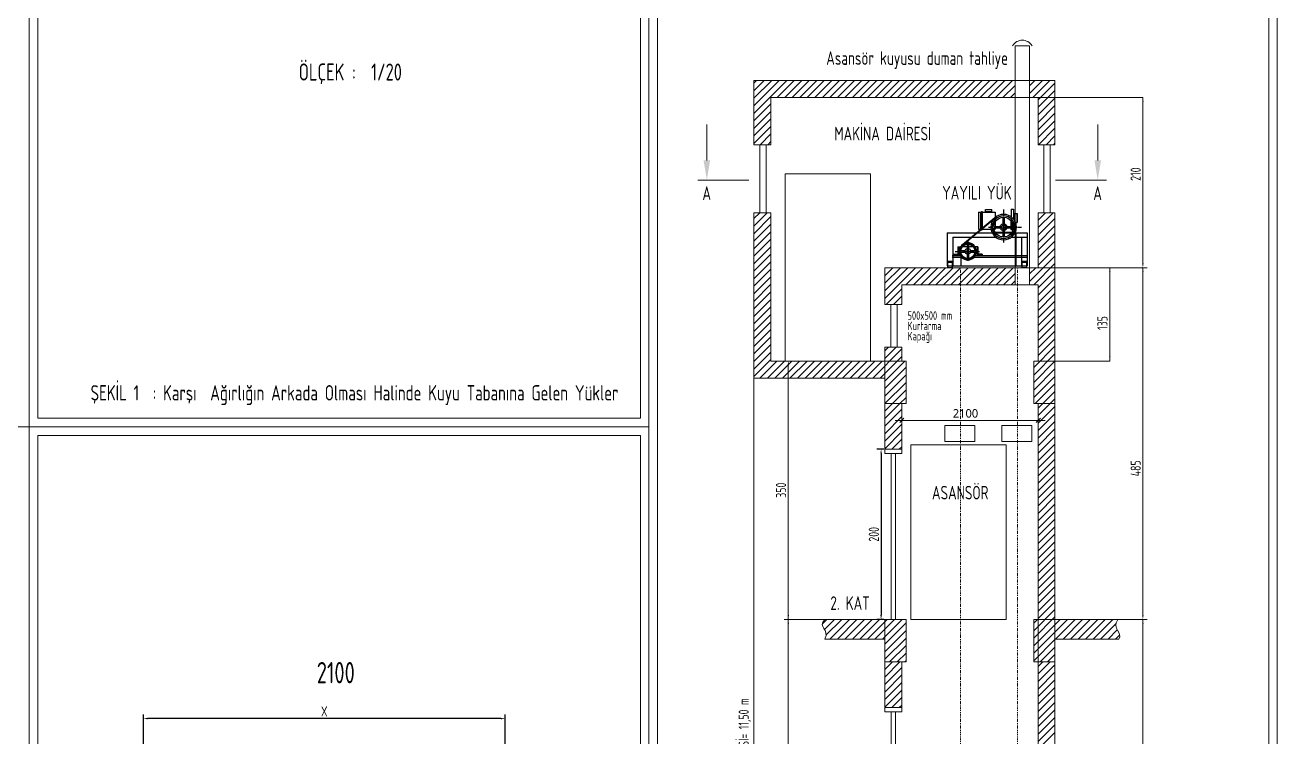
# Model space of a CAD drawing. Extents: x 173271 to 181879, y -242817 to -239967.
# Drawn here: x 178646 to 180112, y -241756 to -240919 of the extents above; entities that cross this region are included whole.
import ezdxf
from ezdxf.enums import TextEntityAlignment as Align

# ---------------------------------------------------------------- set-up
doc = ezdxf.new("R2010")
doc.units = 0
doc.header["$MEASUREMENT"] = 0
doc.linetypes.add('CENTER', pattern=[50.8, 31.75, -6.35, 6.35, -6.35])
doc.linetypes.add('DASHDOT2', pattern=[0.5, 0.25, -0.125, 0, -0.125])
doc.layers.get('0').update_dxf_attribs({"linetype": 'CONTINUOUS'})
doc.layers.get('Defpoints').update_dxf_attribs({"linetype": 'CONTINUOUS'})
for name, color, linetype in [('aks1', 9, 'CENTER'), ('KOLON', 7, 'CONTINUOUS'), ('MIMARI', 1, 'CONTINUOUS'), ('MİMARİKOT', 252, 'CONTINUOUS'), ('SOĞUK SU', 3, 'CONTINUOUS'), ('YAZI', 7, 'CONTINUOUS'), ('YAZI1', 240, 'CONTINUOUS'), ('YZ1TES', 2, 'CONTINUOUS'), ('ıvır zıvır', 225, 'CONTINUOUS')]:
    doc.layers.add(name, color=color, linetype=linetype)
for name, color, linetype, lineweight in [('kaçış', 240, 'CONTINUOUS', 35), ('MİMARİKAPPEN', 4, 'CONTINUOUS', 20), ('MİMARİKOLON', 7, 'CONTINUOUS', 50), ('ölçü dış', 1, 'CONTINUOUS', 20)]:
    doc.layers.add(name, color=color, linetype=linetype, lineweight=lineweight)
doc.styles.add('engiasn', font='isocpeur.ttf', dxfattribs={"width": 0.7, "height": 12})
doc.styles.add('ODA', font='isocpeur.ttf', dxfattribs={"height": 20})
doc.styles.add('style4', font='isocpeur.ttf', dxfattribs={"height": 8})
doc.styles.add('yasko', font='segoeui.ttf')
doc.dimstyles.new('engnasn', dxfattribs={"dimtxt": 12, "dimasz": 5, "dimexe": 5, "dimexo": 2.5, "dimgap": 2.5, "dimtad": 1, "dimdec": 0, "dimdsep": 46, "dimlunit": 6, "dimtxsty": 'engiasn', "dimcen": 0.09, "dimadec": 0, "dimazin": 0, "dimtfac": 1, "dimtdec": 0, "dimtmove": 0, "dimatfit": 3, "dimfxl": 0, "dimtolj": 1, "dimtzin": 0, "dimarcsym": 0})
pattern_1 = [(45, (204175.962, -132698.433), (-4.41941738, 4.41941738), [])]

# ---------------------------------------------------------------- blocks, each defined once
blk = doc.blocks.new('*D5')
at = {"layer": 'Defpoints', "color": 0, "linetype": 'Continuous', "lineweight": 30, "transparency": 16777216}
for p in [(178784.7, -241734.6), (178784.7, -241847.8), (179209.7, -241847)]:
    blk.add_point(p, dxfattribs=at)
at = {"layer": 'YAZI1', "color": 0, "linetype": 'Continuous', "lineweight": -2, "transparency": 16777216}
for p, q in [((178784.7, -241845.3), (178784.7, -241729.6)), ((179204.7, -241734.6), (178789.7, -241734.6)), ((179209.7, -241844.5), (179209.7, -241729.6))]:
    blk.add_line(p, q, dxfattribs=at)
at = {"layer": 'YAZI1', "color": 0, "linetype": 'Continuous', "lineweight": 30, "transparency": 16777216}
for points in [[(178789.7, -241733.7), (178789.7, -241735.4), (178784.7, -241734.6)], [(179204.7, -241733.7), (179204.7, -241735.4), (179209.7, -241734.6)]]:
    blk.add_solid(points, dxfattribs=at)
at = {"layer": 'YAZI1', "color": 0, "linetype": 'Continuous', "lineweight": 15, "transparency": 16777216, "insert": (178997.2, -241726.1), "char_height": 12, "attachment_point": 5, "style": 'engiasn'}
blk.add_mtext('\\A1;X', dxfattribs=at)
blk = doc.blocks.new('ASANSÖRKAİDESİ')
at = {"layer": 'aks1', "color": 1, "ltscale": 0.2}
for p, q in [((32, 81.7), (32, 35.6)), ((53.3, 57), (7, 57)), ((82.2, 38.7), (82.2, 8.4)), ((100, 23), (65.6, 23))]:
    blk.add_line(p, q, dxfattribs=at)
at = {"layer": 'MIMARI'}
for p, q in [((16.5, 76), (13, 76)), ((13, 76), (13, 63.5)), ((13.5, 76), (13.5, 63.5)), ((16.5, 76), (16.5, 65.9)), ((21.5, 82), (18.2, 82)), ((18.2, 82), (18.2, 68.4)), ((21.5, 82), (21.5, 71.5)), ((31, 70.8), (31, 59.7)), ((33, 70.8), (33, 59.7)), ((44, 74), (41.9, 71.9)), ((62, 78), (44, 78)), ((44, 78), (44, 70.2)), ((44.1, 70.1), (89.9, 32.2)), ((57.5, 81.8), (48.5, 81.8)), ((48.5, 78.8), (48.5, 81.8)), ((57.5, 78.8), (48.5, 78.8)), ((51, 78), (51, 78.8)), ((55, 78), (55, 78.8)), ((57.5, 78.8), (57.5, 81.8)), ((62, 79), (62, 53)), ((63, 79), (62, 79)), ((63, 79), (63, 53)), ((64, 78), (63, 78)), ((64, 54), (64, 78)), ((67, 78), (64, 78)), ((67, 78), (67, 54)), ((15.4, 63.5), (13, 63.5)), ((29.3, 58), (18.2, 58)), ((29.3, 56), (18.2, 56)), ((20, 63.9), (20, 53.5)), ((22, 53.5), (20, 53.5)), ((22, 66.6), (22, 53.5)), ((31, 54.3), (31, 43.2)), ((33, 54.3), (33, 43.2)), ((45.8, 58), (34.7, 58)), ((45.8, 56), (34.7, 56)), ((44, 63.9), (44, 54)), ((45.5, 54), (44, 54)), ((47, 66.7), (86, 34.4)), ((62, 54), (49.6, 54)), ((63, 53), (62, 53)), ((67, 54), (63, 54)), ((16, 49), (-1, 49)), ((-1, 49), (-1, 2.5)), ((20.9, 43), (-1, 43)), ((7, 43), (7, 2.5)), ((15, 49), (15, 2.5)), ((31, 50), (20, 50)), ((31, 49), (20.7, 49)), ((44, 50), (33, 50)), ((43.3, 49), (33, 49)), ((103.4, 43), (43.1, 43)), ((111.4, 49), (48, 49)), ((103.4, 43), (103.4, 2.5)), ((111.4, 49), (111.4, 2.5)), ((62.2, 19), (68.2, 19)), ((62.2, 19), (62.2, 17)), ((62.2, 18), (69.2, 18)), ((68.2, 29.5), (73.3, 29.5)), ((68.2, 29.5), (68.2, 19)), ((69.2, 29.5), (69.2, 17)), ((78.3, 24), (72.2, 24)), ((78.3, 22), (72.2, 22)), ((74.6, 29.5), (81.2, 29.5)), ((81.2, 33), (81.2, 26.9)), ((81.2, 29.5), (89.8, 29.5)), ((81.2, 19.1), (81.2, 13.1)), ((83.2, 33), (83.2, 26.9)), ((83.2, 19.1), (83.2, 13.1)), ((92.1, 24), (86.1, 24)), ((92.1, 22), (86.1, 22)), ((96.2, 29.5), (92.3, 29.5)), ((95.2, 29.5), (95.2, 17)), ((102.2, 18), (95.2, 18)), ((96.2, 29.5), (96.2, 19)), ((102.2, 19), (96.2, 19)), ((102.2, 19), (102.2, 17)), ((71, 17), (-1, 17)), ((72.6, 15), (-1, 15)), ((7, 9), (-1, 9)), ((111.4, 2.5), (-1, 2.5)), ((104.2, 15), (91.1, 15)), ((91.9, 17.2), (91.9, 2.4)), ((104.2, 17), (92.6, 17)), ((111.4, 9), (103.4, 9))]:
    blk.add_line(p, q, dxfattribs=at)
for points in [[(6, 8), (0, 8), (0, 0), (6, 0)], [(110.4, 8), (104.4, 8), (104.4, 0), (110.4, 0)]]:
    blk.add_lwpolyline(points, close=True, dxfattribs=at)
for centre, radius in [((32, 57), 17.9), ((32, 57), 15.9), ((32, 57), 2.86), ((82.2, 23), 12), ((82.2, 23), 11), ((82.2, 23), 2)]:
    blk.add_circle(centre, radius, dxfattribs=at)
for centre, radius, start, end in [((32, 57), 13.9, 94.1376, 175.8624), ((32, 57), 13.9, 4.1376, 85.8624), ((32, 57), 13.9, 184.1376, 265.8624), ((32, 57), 4.86, 101.8752, 168.1248), ((32, 57), 4.86, 191.8752, 258.1248), ((32, 57), 4.86, 11.8752, 78.1248), ((32, 57), 4.86, 281.8752, 348.1248), ((32, 57), 13.9, 274.1376, 355.8624), ((82.2, 23), 10, 95.7392, 174.2608), ((82.2, 23), 10, 185.7392, 264.2608), ((82.2, 23), 4, 104.4775, 165.5225), ((82.2, 23), 4, 194.4775, 255.5225), ((82.2, 23), 10, 5.7392, 84.2608), ((82.2, 23), 4, 14.4775, 75.5225), ((82.2, 23), 10, 275.7392, 354.2608), ((82.2, 23), 4, 284.4775, 345.5225)]:
    blk.add_arc(centre, radius, start, end, dxfattribs=at)
blk = doc.blocks.new('*D17')
at = {"layer": 'Defpoints', "color": 0, "linetype": 'Continuous', "lineweight": 30, "transparency": 16777216}
for p in [(179657.2, -241417.9), (179651.5, -241617.9), (179657.2, -241617.9)]:
    blk.add_point(p, dxfattribs=at)
at = {"layer": 'kaçış', "color": 0, "linetype": 'Continuous', "lineweight": -2, "transparency": 16777216}
for p, q in [((179654.7, -241417.9), (179646.5, -241417.9)), ((179651.5, -241422.9), (179651.5, -241612.9)), ((179654.7, -241617.9), (179646.5, -241617.9))]:
    blk.add_line(p, q, dxfattribs=at)
at = {"layer": 'kaçış', "color": 0, "linetype": 'Continuous', "lineweight": 30, "transparency": 16777216}
for points in [[(179650.6, -241422.9), (179652.3, -241422.9), (179651.5, -241417.9)], [(179650.6, -241612.9), (179652.3, -241612.9), (179651.5, -241617.9)]]:
    blk.add_solid(points, dxfattribs=at)
at = {"layer": 'kaçış', "color": 0, "linetype": 'Continuous', "lineweight": 15, "transparency": 16777216, "insert": (179643, -241517.9), "char_height": 12, "attachment_point": 5, "rotation": 90, "style": 'engiasn'}
blk.add_mtext('\\A1;200', dxfattribs=at)
blk = doc.blocks.new('_OBLIQUE')
at = {"linetype": 'ByBlock'}
for p, q in [((-0.5, -0.5), (0.5, 0.5)), ((0, 0), (0, 0))]:
    blk.add_line(p, q, dxfattribs=at)

msp = doc.modelspace()

# ---------------------------------------------------------------- hatches: boundary and pattern name
at = {"layer": 'ıvır zıvır', "lineweight": 15, "ltscale": 2}
h = msp.add_hatch(dxfattribs=at)
h.set_pattern_fill('ANSI31', scale=50, style=0)
h.set_pattern_definition(pattern_1)
h.paths.add_polyline_path([(179522.053, -241314.218), (179522.053, -241139.91), (179502.053, -241139.91), (179502.053, -241334.218), (179655.822, -241334.218), (179655.822, -241314.218)])
h.paths.add_polyline_path([(179522.053, -241004.525), (179808.966, -241004.525), (179808.966, -240984.525), (179502.053, -240984.525), (179502.053, -241059.91), (179522.053, -241059.91)])
h.paths.add_polyline_path([(179836.187, -241059.91), (179855.822, -241059.91), (179855.822, -240984.525), (179825.942, -240984.525), (179825.942, -241004.525), (179836.187, -241004.525)])
h.paths.add_polyline_path([(179836.187, -241204.525), (179825.942, -241204.525), (179825.942, -241224.602), (179836.187, -241224.602), (179836.187, -241314.218), (179855.822, -241314.218), (179855.822, -241139.91), (179836.187, -241139.91)])
h.paths.add_polyline_path([(179808.966, -241224.602), (179808.966, -241204.525), (179744.653, -241204.525), (179744.653, -241224.602)])
h.paths.add_polyline_path([(179744.653, -241224.602), (179744.653, -241204.525), (179655.822, -241204.525), (179655.822, -241247.891), (179675.899, -241247.891), (179675.899, -241224.602)])
h.paths.add_polyline_path([(179675.899, -241297.891), (179655.822, -241297.891), (179655.822, -241314.218), (179675.899, -241314.218)])
h.paths.add_polyline_path([(179855.822, -241314.218), (179830.822, -241314.218), (179830.822, -241364.218), (179855.822, -241364.218)])
h.paths.add_polyline_path([(179680.822, -241314.218), (179655.822, -241314.218), (179655.822, -241364.218), (179680.822, -241364.218)])
h = msp.add_hatch(dxfattribs=at)
h.set_pattern_fill('ANSI31', scale=50, style=0)
h.set_pattern_definition(pattern_1)
h.paths.add_polyline_path([(179675.899, -241364.218), (179655.822, -241364.218), (179655.822, -241417.91), (179675.899, -241417.91)])
h.paths.add_polyline_path([(179855.822, -241364.218), (179836.187, -241364.218), (179836.187, -241617.91), (179855.822, -241617.91)])
h.paths.add_polyline_path([(179855.822, -241617.91), (179830.822, -241617.91), (179830.822, -241667.91), (179855.822, -241667.91)])
h.paths.add_polyline_path([(179680.822, -241617.91), (179655.822, -241617.91), (179655.822, -241667.91), (179680.822, -241667.91)])
h.paths.add_polyline_path([(179655.822, -241617.91), (179585.462, -241617.91), (179583.097, -241621.267), (179582.456, -241624.028), (179583.015, -241626.425), (179584.249, -241628.687), (179585.635, -241631.044), (179586.649, -241633.726), (179586.766, -241636.963), (179585.462, -241640.987), (179655.822, -241640.987)])
h.paths.add_polyline_path([(179930.679, -241633.23), (179929.3, -241630.718), (179928.033, -241628.048), (179927.341, -241625.102), (179927.686, -241621.761), (179929.531, -241617.91), (179855.822, -241617.91), (179855.822, -241640.987), (179930.865, -241640.987), (179931.924, -241638.246), (179931.707, -241635.7)])
h = msp.add_hatch(dxfattribs=at)
h.set_pattern_fill('ANSI31', scale=50, style=0)
h.set_pattern_definition(pattern_1)
h.paths.add_polyline_path([(179675.899, -241364.218), (179655.822, -241364.218), (179655.822, -241417.91), (179675.899, -241417.91)])
h.paths.add_polyline_path([(179855.822, -241364.218), (179836.187, -241364.218), (179836.187, -241617.91), (179855.822, -241617.91)])
h.paths.add_polyline_path([(179855.822, -241617.91), (179830.822, -241617.91), (179830.822, -241667.91), (179855.822, -241667.91)])
h.paths.add_polyline_path([(179680.822, -241617.91), (179655.822, -241617.91), (179655.822, -241667.91), (179680.822, -241667.91)])
h.paths.add_polyline_path([(179655.822, -241617.91), (179585.462, -241617.91), (179583.097, -241621.267), (179582.456, -241624.028), (179583.015, -241626.425), (179584.249, -241628.687), (179585.635, -241631.044), (179586.649, -241633.726), (179586.766, -241636.963), (179585.462, -241640.987), (179655.822, -241640.987)])
h.paths.add_polyline_path([(179930.679, -241633.23), (179929.3, -241630.718), (179928.033, -241628.048), (179927.341, -241625.102), (179927.686, -241621.761), (179929.531, -241617.91), (179855.822, -241617.91), (179855.822, -241640.987), (179930.865, -241640.987), (179931.924, -241638.246), (179931.707, -241635.7)])

# ---------------------------------------------------------------- linework, layer by layer
at = {"layer": 'kaçış', "color": 7, "linetype": 'Continuous', "lineweight": 15}
for p, q in [((179502.053, -240984.525), (179502.053, -241059.91)), ((179855.822, -240984.525), (179502.053, -240984.525)), ((179855.822, -241059.91), (179855.822, -240984.525)), ((179522.053, -241004.525), (179522.053, -241059.91)), ((179836.187, -241004.525), (179522.053, -241004.525)), ((179836.187, -241059.91), (179836.187, -241004.525)), ((179836.187, -241004.525), (179959.133, -241004.525)), ((179959.133, -241004.525), (179959.133, -241199.525)), ((179502.053, -241139.91), (179502.053, -241334.218)), ((179522.053, -241139.91), (179522.053, -241314.218)), ((179836.187, -241204.525), (179836.187, -241139.91)), ((179855.822, -241314.218), (179855.822, -241139.91)), ((179836.187, -241204.525), (179655.822, -241204.525)), ((179655.822, -241247.891), (179655.822, -241204.525)), ((179833.245, -241204.525), (179964.133, -241204.525)), ((179836.245, -241204.525), (179964.133, -241204.525)), ((179920.287, -241314.218), (179920.287, -241204.525)), ((179959.133, -241204.525), (179959.133, -241612.91)), ((179836.187, -241224.602), (179675.899, -241224.602)), ((179675.899, -241247.891), (179675.899, -241224.602)), ((179836.187, -241224.602), (179836.187, -241314.218)), ((179655.822, -241314.218), (179655.822, -241297.891)), ((179675.899, -241314.218), (179675.899, -241297.891)), ((179522.053, -241314.218), (179655.822, -241314.218)), ((179591.39, -241314.218), (179537.459, -241314.218)), ((179855.822, -241314.218), (179920.287, -241314.218)), ((179542.459, -241612.91), (179542.459, -241319.218)), ((179502.053, -241334.218), (179655.822, -241334.218)), ((179502.053, -241334.218), (179502.053, -242201.602)), ((179600.838, -241334.218), (179505.539, -241334.218)), ((179655.822, -241417.91), (179655.822, -241364.218)), ((179675.899, -241417.91), (179675.899, -241364.218)), ((179836.187, -241364.218), (179836.187, -241617.91)), ((179836.187, -241364.218), (179836.187, -241617.91)), ((179855.822, -241617.91), (179855.822, -241364.218)), ((179591.39, -241617.91), (179537.459, -241617.91)), ((179591.39, -241617.91), (179537.459, -241617.91)), ((179591.39, -241617.91), (179537.459, -241617.91)), ((179591.39, -241617.91), (179537.459, -241617.91)), ((179542.459, -241612.91), (179542.459, -241622.91)), ((179583.097, -241621.267), (179582.456, -241624.028)), ((179583.097, -241621.267), (179582.456, -241624.028)), ((179583.097, -241621.267), (179582.456, -241624.028)), ((179585.462, -241617.91), (179583.097, -241621.267)), ((179585.462, -241617.91), (179583.097, -241621.267)), ((179585.462, -241617.91), (179583.097, -241621.267)), ((179655.822, -241617.91), (179585.462, -241617.91)), ((179655.822, -241617.91), (179585.462, -241617.91)), ((179655.822, -241617.91), (179585.462, -241617.91)), ((179655.822, -241617.91), (179585.462, -241617.91)), ((179655.822, -241617.91), (179585.462, -241617.91)), ((179655.822, -241617.91), (179585.462, -241617.91)), ((179836.187, -241667.91), (179836.187, -241617.91)), ((179855.155, -241617.91), (179929.531, -241617.91)), ((179855.155, -241617.91), (179929.531, -241617.91)), ((179855.155, -241617.91), (179929.531, -241617.91)), ((179855.822, -241617.91), (179855.822, -241667.91)), ((179895.51, -241617.91), (179964.133, -241617.91)), ((179927.686, -241621.761), (179927.341, -241625.102)), ((179927.686, -241621.761), (179927.341, -241625.102)), ((179927.686, -241621.761), (179927.341, -241625.102)), ((179929.531, -241617.91), (179927.686, -241621.761)), ((179929.531, -241617.91), (179927.686, -241621.761)), ((179929.531, -241617.91), (179927.686, -241621.761)), ((179959.133, -241617.91), (179959.133, -242201.602)), ((179542.459, -241916.602), (179542.459, -241622.91)), ((179582.456, -241624.028), (179583.015, -241626.425)), ((179582.456, -241624.028), (179583.015, -241626.425)), ((179582.456, -241624.028), (179583.015, -241626.425)), ((179583.015, -241626.425), (179584.249, -241628.687)), ((179583.015, -241626.425), (179584.249, -241628.687)), ((179583.015, -241626.425), (179584.249, -241628.687)), ((179584.249, -241628.687), (179585.635, -241631.044)), ((179584.249, -241628.687), (179585.635, -241631.044)), ((179584.249, -241628.687), (179585.635, -241631.044)), ((179586.766, -241636.963), (179585.462, -241640.987)), ((179586.766, -241636.963), (179585.462, -241640.987)), ((179586.766, -241636.963), (179585.462, -241640.987)), ((179585.635, -241631.044), (179586.649, -241633.726)), ((179585.635, -241631.044), (179586.649, -241633.726)), ((179585.635, -241631.044), (179586.649, -241633.726)), ((179586.649, -241633.726), (179586.766, -241636.963)), ((179586.649, -241633.726), (179586.766, -241636.963)), ((179586.649, -241633.726), (179586.766, -241636.963)), ((179927.341, -241625.102), (179928.033, -241628.048)), ((179927.341, -241625.102), (179928.033, -241628.048)), ((179927.341, -241625.102), (179928.033, -241628.048)), ((179928.033, -241628.048), (179929.3, -241630.718)), ((179928.033, -241628.048), (179929.3, -241630.718)), ((179928.033, -241628.048), (179929.3, -241630.718)), ((179929.3, -241630.718), (179930.679, -241633.23)), ((179929.3, -241630.718), (179930.679, -241633.23)), ((179929.3, -241630.718), (179930.679, -241633.23)), ((179930.679, -241633.23), (179931.707, -241635.7)), ((179930.679, -241633.23), (179931.707, -241635.7)), ((179930.679, -241633.23), (179931.707, -241635.7)), ((179931.707, -241635.7), (179931.924, -241638.246)), ((179931.707, -241635.7), (179931.924, -241638.246)), ((179931.707, -241635.7), (179931.924, -241638.246)), ((179655.822, -241640.987), (179585.462, -241640.987)), ((179655.822, -241640.987), (179585.462, -241640.987)), ((179655.822, -241640.987), (179585.462, -241640.987)), ((179655.822, -241640.987), (179585.462, -241640.987)), ((179655.822, -241640.987), (179585.462, -241640.987)), ((179655.822, -241640.987), (179585.462, -241640.987)), ((179855.822, -241640.987), (179930.865, -241640.987)), ((179855.822, -241640.987), (179930.865, -241640.987)), ((179855.822, -241640.987), (179930.865, -241640.987)), ((179931.924, -241638.246), (179930.865, -241640.987)), ((179931.924, -241638.246), (179930.865, -241640.987)), ((179931.924, -241638.246), (179930.865, -241640.987)), ((179655.822, -241721.602), (179655.822, -241667.91)), ((179655.822, -241721.602), (179655.822, -241667.91)), ((179675.899, -241721.602), (179675.899, -241667.91)), ((179675.899, -241721.602), (179675.899, -241667.91)), ((179836.187, -241667.91), (179836.187, -241921.602)), ((179855.822, -241921.602), (179855.822, -241667.91))]:
    msp.add_line(p, q, dxfattribs=at)
msp.add_lwpolyline([(179701.489, -241412.91), (179701.489, -241412.91), (179686.489, -241412.91), (179686.489, -241617.91), (179798.566, -241617.91), (179798.566, -241412.91), (179701.489, -241412.91)], dxfattribs=at)
for points in [[(179958.299, -241009.525), (179959.966, -241009.525), (179959.133, -241004.525)], [(179919.454, -241209.525), (179921.12, -241209.525), (179920.287, -241204.525)], [(179958.299, -241199.525), (179959.966, -241199.525), (179959.133, -241204.525)], [(179958.299, -241209.525), (179959.966, -241209.525), (179959.133, -241204.525)], [(179541.625, -241319.218), (179543.292, -241319.218), (179542.459, -241314.218)], [(179919.454, -241309.218), (179921.12, -241309.218), (179920.287, -241314.218)], [(179541.625, -241612.91), (179543.292, -241612.91), (179542.459, -241617.91)], [(179541.625, -241612.91), (179543.292, -241612.91), (179542.459, -241617.91)], [(179541.625, -241612.91), (179543.292, -241612.91), (179542.459, -241617.91)], [(179541.625, -241622.91), (179543.292, -241622.91), (179542.459, -241617.91)], [(179541.625, -241622.91), (179543.292, -241622.91), (179542.459, -241617.91)], [(179541.625, -241622.91), (179543.292, -241622.91), (179542.459, -241617.91)], [(179958.299, -241612.91), (179959.966, -241612.91), (179959.133, -241617.91)], [(179958.299, -241622.91), (179959.966, -241622.91), (179959.133, -241617.91)]]:
    msp.add_solid(points, dxfattribs=at)
at = {"layer": 'KOLON', "color": 7, "linetype": 'DASHDOT2', "lineweight": 15, "ltscale": 5}
for p, q in [((179744.666, -242294.909), (179744.651, -241204.74)), ((179811.646, -242294.909), (179811.717, -241204.525))]:
    msp.add_line(p, q, dxfattribs=at)
at = {"layer": 'MİMARİKAPPEN', "color": 7, "lineweight": 15}
for p, q in [((179522.053, -241059.91), (179502.053, -241059.91)), ((179508.904, -241059.91), (179508.904, -241139.91)), ((179516.388, -241059.91), (179516.388, -241139.91)), ((179855.822, -241059.91), (179836.187, -241059.91)), ((179842.673, -241059.91), (179842.673, -241139.91)), ((179850.157, -241059.91), (179850.157, -241139.91)), ((179638.937, -241314.218), (179638.937, -241094.218)), ((179522.053, -241139.91), (179502.053, -241139.91)), ((179855.822, -241139.91), (179836.187, -241139.91)), ((179675.899, -241247.891), (179655.822, -241247.891)), ((179662.75, -241247.891), (179662.75, -241297.891)), ((179670.234, -241247.891), (179670.234, -241297.891)), ((179675.899, -241297.891), (179655.822, -241297.891)), ((179675.899, -241417.91), (179655.822, -241417.91)), ((179675.822, -241417.91), (179655.822, -241417.91)), ((179655.822, -241417.91), (179655.822, -241422.91)), ((179675.899, -241422.91), (179655.822, -241422.91)), ((179663.36, -241617.91), (179663.36, -241422.91)), ((179668.36, -241617.91), (179668.36, -241422.91)), ((179675.899, -241417.91), (179675.899, -241422.91)), ((179675.899, -241721.602), (179655.822, -241721.602)), ((179675.822, -241721.602), (179655.822, -241721.602)), ((179655.822, -241721.602), (179655.822, -241726.602)), ((179675.899, -241721.602), (179675.899, -241726.602)), ((179675.899, -241726.602), (179655.822, -241726.602)), ((179663.36, -241921.602), (179663.36, -241726.602)), ((179668.36, -241921.602), (179668.36, -241726.602))]:
    msp.add_line(p, q, dxfattribs=at)
msp.add_lwpolyline([(179538.937, -241094.218), (179638.937, -241094.218), (179638.937, -241314.218), (179538.937, -241314.218)], close=True, dxfattribs=at)
at = {"layer": 'MİMARİKOLON', "color": 7, "lineweight": 15}
for points in [[(179655.822, -241314.218), (179680.822, -241314.218), (179680.822, -241364.218), (179655.822, -241364.218)], [(179655.822, -241314.218), (179680.822, -241314.218), (179680.822, -241364.218), (179655.822, -241364.218)], [(179830.822, -241314.218), (179855.822, -241314.218), (179855.822, -241364.218), (179830.822, -241364.218)], [(179830.822, -241314.218), (179855.822, -241314.218), (179855.822, -241364.218), (179830.822, -241364.218)], [(179655.822, -241617.91), (179680.822, -241617.91), (179680.822, -241667.91), (179655.822, -241667.91)], [(179655.822, -241617.91), (179680.822, -241617.91), (179680.822, -241667.91), (179655.822, -241667.91)], [(179655.822, -241617.91), (179680.822, -241617.91), (179680.822, -241667.91), (179655.822, -241667.91)], [(179830.822, -241617.91), (179855.822, -241617.91), (179855.822, -241667.91), (179830.822, -241667.91)], [(179830.822, -241617.91), (179855.822, -241617.91), (179855.822, -241667.91), (179830.822, -241667.91)], [(179830.822, -241617.91), (179855.822, -241617.91), (179855.822, -241667.91), (179830.822, -241667.91)]]:
    msp.add_lwpolyline(points, close=True, dxfattribs=at)
at = {"layer": 'YAZI1', "color": 7, "linetype": 'Continuous', "lineweight": 15}
for p, q in [((179808.966, -240943.619), (179808.966, -241224.602)), ((179808.966, -240943.619), (179825.942, -240943.619)), ((179825.942, -241224.602), (179825.942, -240943.619)), ((179446.742, -241078.42), (179446.742, -241036.086)), ((179906.056, -241078.42), (179906.056, -241036.086)), ((179496.171, -241101.497), (179436.284, -241101.497)), ((179856.626, -241101.497), (179916.513, -241101.497))]:
    msp.add_line(p, q, dxfattribs=at)
at = {"layer": 'YAZI1', "color": 2, "linetype": 'Continuous', "lineweight": 15}
for points in [[(177660.531, -241391.561), (178650.531, -241391.561), (178650.531, -239966.561), (177660.531, -239966.561)], [(178650.531, -241391.561), (179378.738, -241391.561), (179378.738, -239966.561), (178650.531, -239966.561)], [(178660.531, -241381.561), (179368.738, -241381.561), (179368.738, -239976.561), (178660.531, -239976.561)], [(179378.738, -242816.561), (180117.043, -242816.561), (180117.043, -239966.561), (179378.738, -239966.561)], [(179388.738, -242806.561), (180107.043, -242806.561), (180107.043, -239976.561), (179388.738, -239976.561)], [(177660.531, -242816.561), (178650.531, -242816.561), (178650.531, -241391.561), (177660.531, -241391.561)], [(178650.531, -242816.561), (179378.738, -242816.561), (179378.738, -241391.561), (178650.531, -241391.561)], [(178650.531, -242816.561), (179378.738, -242816.561), (179378.738, -241391.561), (178650.531, -241391.561)], [(178660.531, -242806.561), (179368.738, -242806.561), (179368.738, -241401.561), (178660.531, -241401.561)], [(178660.531, -242806.561), (179368.738, -242806.561), (179368.738, -241401.561), (178660.531, -241401.561)]]:
    msp.add_lwpolyline(points, close=True, dxfattribs=at)
at = {"layer": 'YAZI1', "color": 7, "linetype": 'Continuous', "lineweight": 15}
msp.add_arc((179817.454, -240950.276), 13.247, 30.165683, 149.834317, dxfattribs=at)
for points in [[(179442.896, -241078.42), (179450.588, -241078.42), (179446.742, -241101.497)], [(179909.902, -241078.42), (179902.21, -241078.42), (179906.056, -241101.497)]]:
    msp.add_solid(points, dxfattribs=at)
at = {"layer": 'YZ1TES', "color": 3, "linetype": 'Continuous', "lineweight": 15}
for points in [[(179726.459, -241408.719), (179726.459, -241389.916), (179761.588, -241389.916), (179761.588, -241408.719)], [(179793.51, -241408.719), (179793.51, -241389.916), (179828.638, -241389.916), (179828.638, -241408.719)]]:
    msp.add_lwpolyline(points, close=True, dxfattribs=at)
at = {"layer": 'ölçü dış', "color": 7, "lineweight": 15}
for p, q in [((179667.899, -241383.988), (179844.187, -241383.988)), ((179675.899, -241384.304), (179675.899, -241375.988)), ((179836.187, -241384.304), (179836.187, -241375.988))]:
    msp.add_line(p, q, dxfattribs=at)
at = {"layer": 'ıvır zıvır', "color": 7, "lineweight": 15, "ltscale": 2}
for p, q in [((179655.822, -241667.972), (179655.884, -241667.91)), ((179655.822, -241676.811), (179664.723, -241667.91)), ((179655.822, -241685.65), (179673.562, -241667.91)), ((179655.822, -241694.489), (179675.899, -241674.412)), ((179836.187, -241673.223), (179841.5, -241667.91)), ((179836.187, -241682.061), (179850.339, -241667.91)), ((179836.187, -241690.9), (179855.822, -241671.265)), ((179836.187, -241699.739), (179855.822, -241680.104)), ((179655.822, -241703.328), (179675.899, -241683.251)), ((179655.822, -241712.166), (179675.899, -241692.089)), ((179836.187, -241708.578), (179855.822, -241688.943)), ((179655.822, -241721.005), (179675.899, -241700.928)), ((179664.064, -241721.602), (179675.899, -241709.767)), ((179836.187, -241717.417), (179855.822, -241697.782)), ((179836.187, -241726.256), (179855.822, -241706.621)), ((179672.903, -241721.602), (179675.899, -241718.606)), ((179836.187, -241735.094), (179855.822, -241715.46)), ((179836.187, -241743.933), (179855.822, -241724.298)), ((179836.187, -241752.772), (179855.822, -241733.137)), ((179836.187, -241761.611), (179855.822, -241741.976)), ((179836.187, -241770.45), (179855.822, -241750.815))]:
    msp.add_line(p, q, dxfattribs=at)

# ---------------------------------------------------------------- block references
at = {"layer": 'SOĞUK SU', "color": 7, "lineweight": 15, "xscale": -0.8372159999853466, "yscale": 0.8372160000144504, "zscale": 0.8372159999999993}
msp.add_blockref('ASANSÖRKAİDESİ', (179822.228, -241204.525), dxfattribs=at)
at = {"layer": 'ölçü dış', "color": 7, "lineweight": 15, "xscale": 5, "yscale": 5, "zscale": 5, "rotation": 180}
msp.add_blockref('_OBLIQUE', (179675.899, -241383.988), dxfattribs=at)
at = {"layer": 'ölçü dış', "color": 7, "lineweight": 15, "xscale": 5, "yscale": 5, "zscale": 5}
msp.add_blockref('_OBLIQUE', (179836.187, -241383.988), dxfattribs=at)

# ---------------------------------------------------------------- texts
at = {"layer": 'kaçış', "color": 7, "lineweight": 15, "style": 'engiasn', "width": 0.7}
for s, p in [('135', (179917.563, -241277.64)), ('485', (179956.633, -241449.748))]:
    msp.add_text(s, height=12, rotation=90, dxfattribs=at).set_placement(p)
at = {"layer": 'kaçış', "color": 7, "linetype": 'Continuous', "lineweight": 15, "insert": (179950.633, -241094.525), "char_height": 12, "width": 2.7047, "attachment_point": 5, "rotation": 90, "style": 'engiasn'}
msp.add_mtext('\\A1;210', dxfattribs=at)
at = {"layer": 'kaçış', "color": 7, "linetype": 'Continuous', "lineweight": 15, "char_height": 12, "attachment_point": 5, "rotation": 90, "style": 'engiasn'}
for s, insert in [('\\A1;350', (179533.959, -241466.064)), ('\\A1;KUYU MESAFESİ= 11,50 m', (179491.432, -241776.403))]:
    msp.add_mtext(s, dxfattribs=dict(at, insert=insert))
at = {"layer": 'MİMARİKOT', "color": 7, "lineweight": 15, "style": 'style4', "width": 0.7}
for s, p in [('500x500 mm', (179682.598, -241260.774)), ('Kurtarma', (179682.598, -241272.849)), ('Kapağı', (179682.598, -241284.923))]:
    msp.add_text(s, height=10, dxfattribs=at).set_placement(p, align=Align.MIDDLE_LEFT)
at = {"layer": 'YAZI', "color": 7, "lineweight": 15, "style": 'style4', "width": 0.7}
for s, p in [('Asansör kuyusu duman tahliye', (179587.052, -240966.039)), ('A', (179441.556, -241124.915)), ('YAYILI YÜK', (179723.274, -241124.401)), ('A', (179900.87, -241124.915)), ('ASANSÖR', (179711.287, -241476.926)), ('2. KAT', (179591.906, -241606.78))]:
    msp.add_text(s, height=16, dxfattribs=at).set_placement(p)
msp.add_text('MAKİNA DAİRESİ', height=16, dxfattribs=at).set_placement((179653.409, -241044.343), align=Align.MIDDLE)
at = {"layer": 'YAZI1', "color": 2, "linetype": 'Continuous', "lineweight": 15, "style": 'ODA', "width": 0.7}
msp.add_text('ÖLÇEK :  1/20', height=20, dxfattribs=at).set_placement((178967.14, -240984.469))
msp.add_text('ŞEKİL 1  : Karşı  Ağırlığın Arkada Olması Halinde Kuyu Tabanına Gelen Yükler', height=18, dxfattribs=at).set_placement((179032.781, -241351.561), align=Align.MIDDLE_CENTER)
at = {"layer": 'YAZI1', "color": 7, "linetype": 'Continuous', "lineweight": 15, "style": 'ODA', "width": 0.7}
msp.add_text('2100', height=25, dxfattribs=at).set_placement((179010.741, -241680.502), align=Align.MIDDLE_CENTER)
at = {"layer": 'ölçü dış', "color": 7, "lineweight": 15, "insert": (179750.678, -241375.793), "char_height": 10, "attachment_point": 5, "style": 'yasko'}
msp.add_mtext('2100', dxfattribs=at)

# ---------------------------------------------------------------- dimensions: what is measured, and where the dimension line sits
at = {"layer": 'kaçış', "color": 7, "linetype": 'Continuous', "lineweight": 15}
dim = msp.add_linear_dim(base=(179651.473, -241617.91), p1=(179657.156, -241417.91), p2=(179657.156, -241617.91), angle=90, dimstyle='engnasn', dxfattribs=at)
dim.commit()
dim.dimension.update_dxf_attribs({"geometry": '*D17', "text_midpoint": (179642.973, -241517.91)})
at = {"layer": 'YAZI1', "color": 7, "linetype": 'Continuous', "lineweight": 15}
dim = msp.add_linear_dim(base=(178784.74, -241734.578), p1=(179209.74, -241847.03), p2=(178784.74, -241847.83), angle=180, text='X', dimstyle='engnasn', dxfattribs=at)
dim.commit()
dim.dimension.update_dxf_attribs({"geometry": '*D5', "text_midpoint": (178997.24, -241726.078)})

doc.saveas('drawing.dxf')
